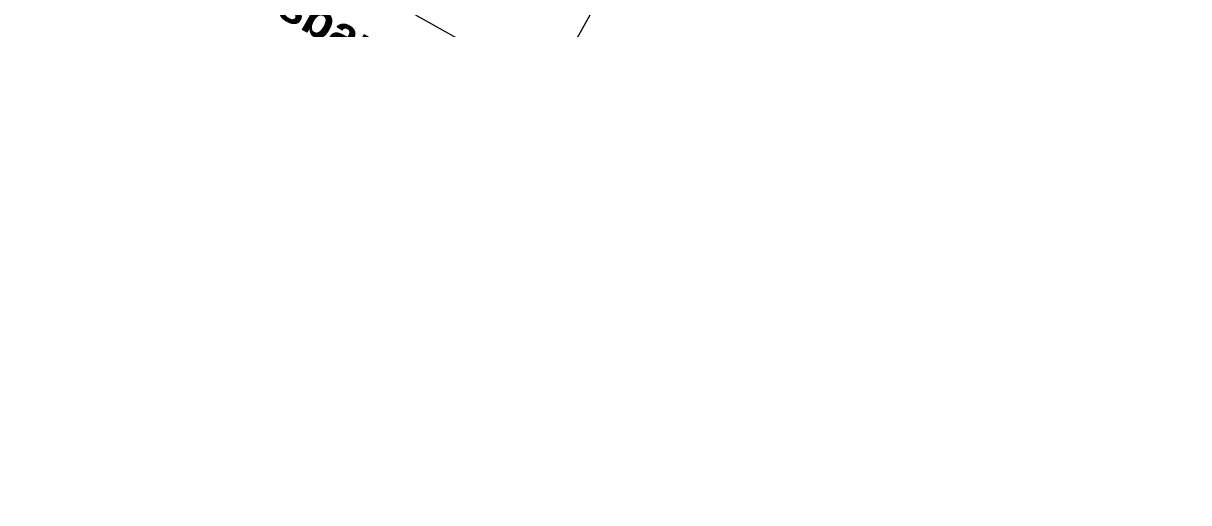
# Model space of a CAD drawing. Header units: metres. Extents: x -36 to 59, y 39 to 183.
# Drawn here: x -24.684 to -21.674, y 115.084 to 116.321 of the extents above; entities that cross this region are included whole.
import ezdxf

# ---------------------------------------------------------------- set-up
doc = ezdxf.new("R2010")
doc.units = ezdxf.units.M
doc.header["$MEASUREMENT"] = 0
doc.linetypes.add('Strichpunktlinie', pattern=[0.006703, 0.003528, -0.001764, 0, -0.001411])
doc.linetypes.add('Wipeout_Contour', pattern=[1, 0, -1])
for name, color, linetype in [('00  Raster', 7, 'Continuous'), ('40  Bemaßung 1_ 50 AUSBAU', 7, 'Continuous'), ('40  Bemaßung 1_50 Achse', 7, 'Continuous')]:
    doc.layers.add(name, color=color, linetype=linetype)
doc.styles.add('ERSTELLTER_STIL_1', font='')
doc.styles.add('ERSTELLTER_STIL_2', font='')
doc.styles.get('ERSTELLTER_STIL_1').set_extended_font_data('Arial')
doc.styles.get('ERSTELLTER_STIL_2').set_extended_font_data('Arial', bold=True)

msp = doc.modelspace()

# ---------------------------------------------------------------- linework, layer by layer
at = {"layer": '00  Raster', "color": 7, "linetype": 'Strichpunktlinie', "lineweight": 13, "ltscale": 1000}
for q in [(2.099, 161.5296), (-23.8748, 115.1729)]:
    msp.add_line((-23.386, 116.0453), q, dxfattribs=at)
at = {"layer": '40  Bemaßung 1_ 50 AUSBAU', "color": 7, "linetype": 'Continuous', "lineweight": 13, "ltscale": 1000}
msp.add_line((-24.0774, 116.5707), (-10.2892, 108.8452), dxfattribs=at)
at = {"layer": '40  Bemaßung 1_50 Achse', "color": 7, "linetype": 'Continuous', "lineweight": 13, "ltscale": 1000}
for p, q in [((-24.6005, 115.637), (-24.5318, 115.7597)), ((-24.5151, 115.7127), (-24.6172, 115.6839)), ((-24.6153, 115.7258), (-24.5662, 115.6983)), ((-24.5662, 115.6983), (-23.8159, 115.2779)), ((-23.8503, 115.2166), (-23.7816, 115.3393)), ((-23.7649, 115.2923), (-23.867, 115.2636)), ((-23.8159, 115.2779), (-18.3329, 112.2058))]:
    msp.add_line(p, q, dxfattribs=at)

# ---------------------------------------------------------------- texts
at = {"layer": '40  Bemaßung 1_ 50 AUSBAU', "color": 7, "linetype": 'Continuous', "lineweight": 13, "attachment_point": 1, "rotation": 330.738, "style": 'ERSTELLTER_STIL_2'}
for s, insert, char_height in [('\\A1;{\\pql;\\fArial|b1|i0|c0|p38;Ausbau Raster}', (-24.1356, 116.503), 0.09), ('\\A1;{\\pql;\\fArial|b1|i0|c0|p38;Rohbau}', (-24.2587, 116.2833), 0.094688), ('\\A1;{\\pql;\\fArial|b1|i0|c0|p38;Vor- und Rücksprünge}', (-24.3652, 116.0932), 0.09), ('\\A1;{\\pql;\\fArial|b1|i0|c0|p38;Gesamtmaß}', (-24.4899, 115.8707), 0.09)]:
    msp.add_mtext(s, dxfattribs=dict(at, insert=insert, char_height=char_height))
at = {"layer": '40  Bemaßung 1_50 Achse', "color": 7, "linetype": 'Continuous', "lineweight": 13, "insert": (-24.6038, 115.6674), "char_height": 0.090342, "attachment_point": 1, "rotation": 330.738, "style": 'ERSTELLTER_STIL_2'}
msp.add_mtext('\\A1;{\\pql;\\fArial|b1|i0|c0|p38;Achsen}', dxfattribs=at)
at = {"layer": '40  Bemaßung 1_50 Achse', "color": 7, "linetype": 'Continuous', "lineweight": 13, "insert": (-24.2418, 115.5372), "char_height": 0.09, "width": 0.136595, "attachment_point": 7, "rotation": 330.738, "style": 'ERSTELLTER_STIL_1'}
msp.add_mtext('\\A1;{\\pql;\\fArial|b0|i0|c0|p38;86}', dxfattribs=at)

# ---------------------------------------------------------------- next in the draw order: wipeouts: each hides what was drawn before it
at = {"color": 254, "linetype": 'Wipeout_Contour', "lineweight": 0, "ltscale": 409.079141}
msp.add_wipeout([(-35.8855, 81.5403), (-5.6892, 81.5403), (-5.6892, 116.2851), (-35.8855, 116.2851)], dxfattribs=at)

doc.saveas('drawing.dxf')
